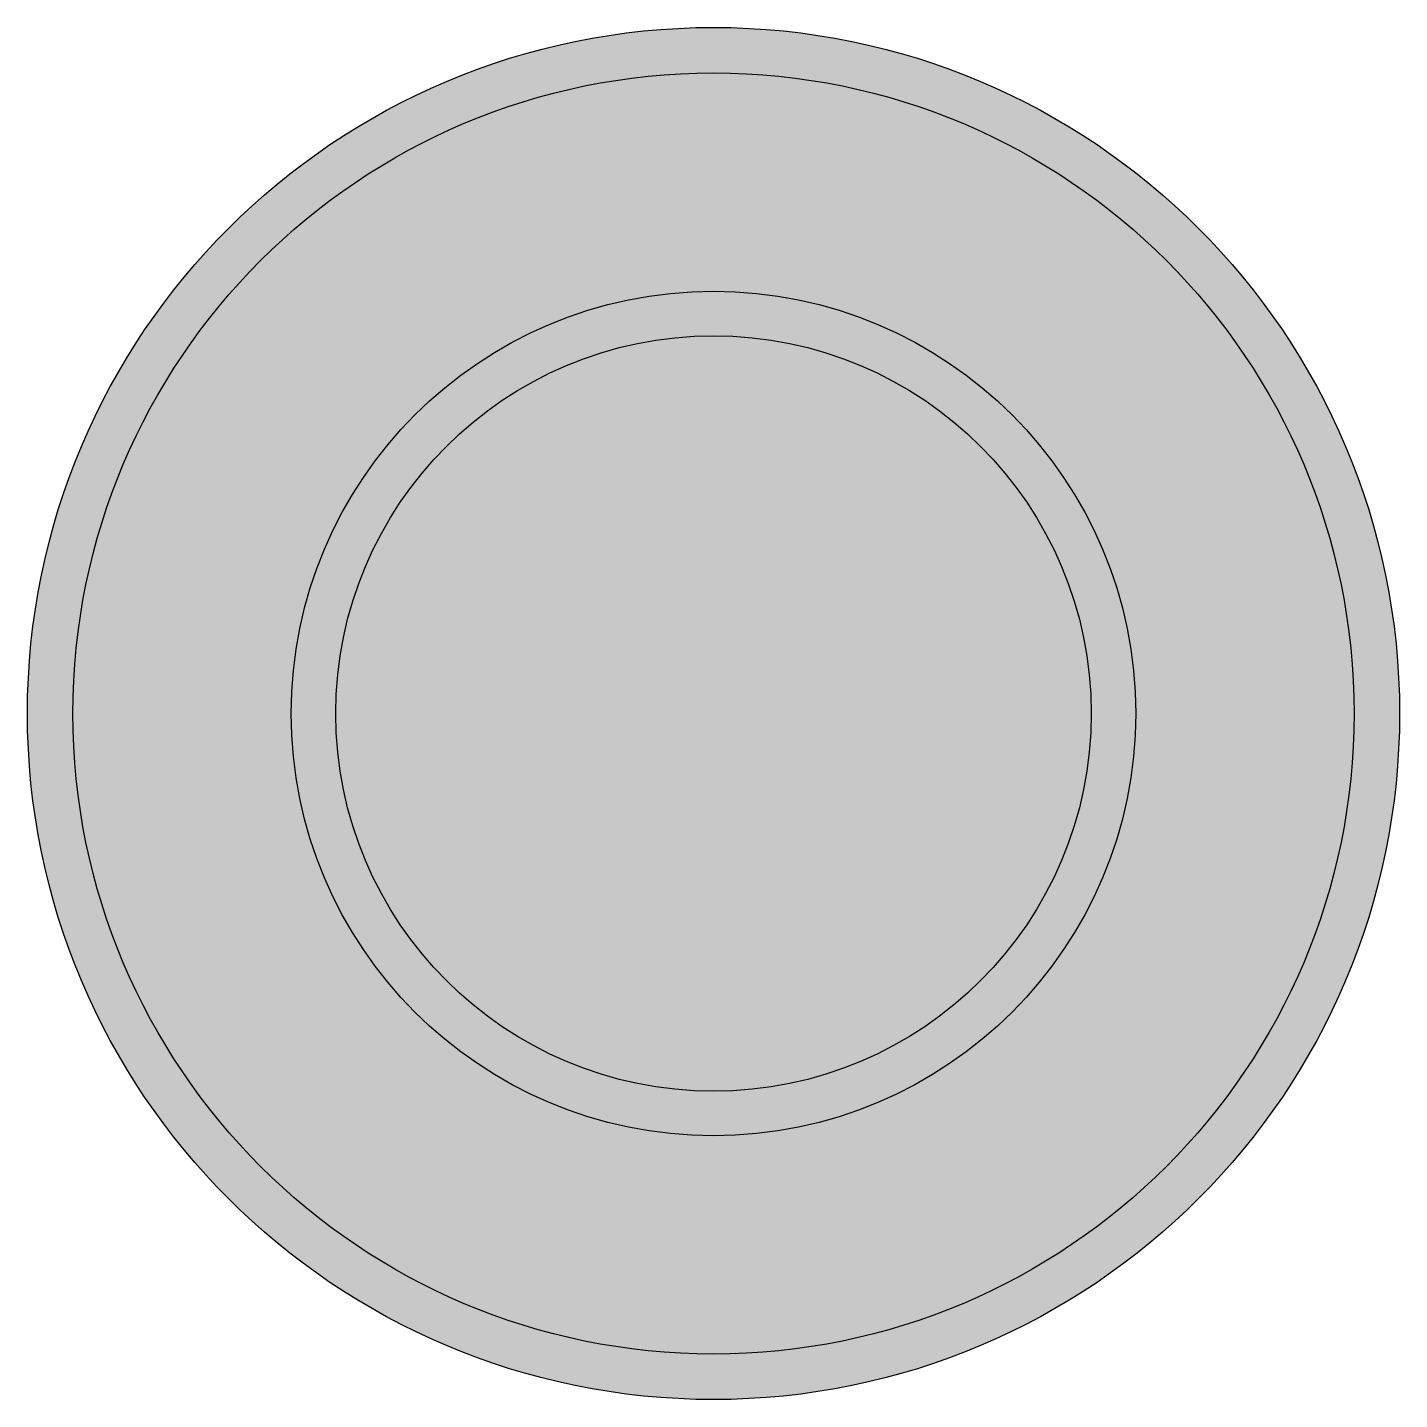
# Model space of a CAD drawing. Extents: x -1.3 to 1.3, y -1.3 to 1.3.
import ezdxf

# ---------------------------------------------------------------- set-up
doc = ezdxf.new("R2010")
doc.units = 0
doc.layers.get('0').update_dxf_attribs({"color": 1, "linetype": 'CONTINUOUS'})

msp = doc.modelspace()

# ---------------------------------------------------------------- hatches: boundary and pattern name
h = msp.add_hatch(color=256)
h.paths.add_polyline_path([(-1.3, 0, 1), (1.3, 0, 1)])
h.paths.add_polyline_path([(-1.2137, 0, 1), (1.2137, 0, 1)], flags=16)
h = msp.add_hatch(color=7)
h.paths.add_polyline_path([(-1.2137, 0, 1), (1.2137, 0, 1)])
h.paths.add_polyline_path([(0.8, 0, -1), (-0.8, 0, -1)], flags=16)
h.paths.add_polyline_path([(0.7158, 0, -1), (-0.7158, 0, -1)], flags=0)
h = msp.add_hatch(color=256)
h.paths.add_polyline_path([(-0.8, 0, 1), (0.8, 0, 1)])
h.paths.add_polyline_path([(-0.7158, 0, 1), (0.7158, 0, 1)], flags=16)

# ---------------------------------------------------------------- linework, layer by layer
for radius in [1.3, 1.2137, 0.8, 0.7158]:
    msp.add_circle((0, 0), radius)

doc.saveas('drawing.dxf')
